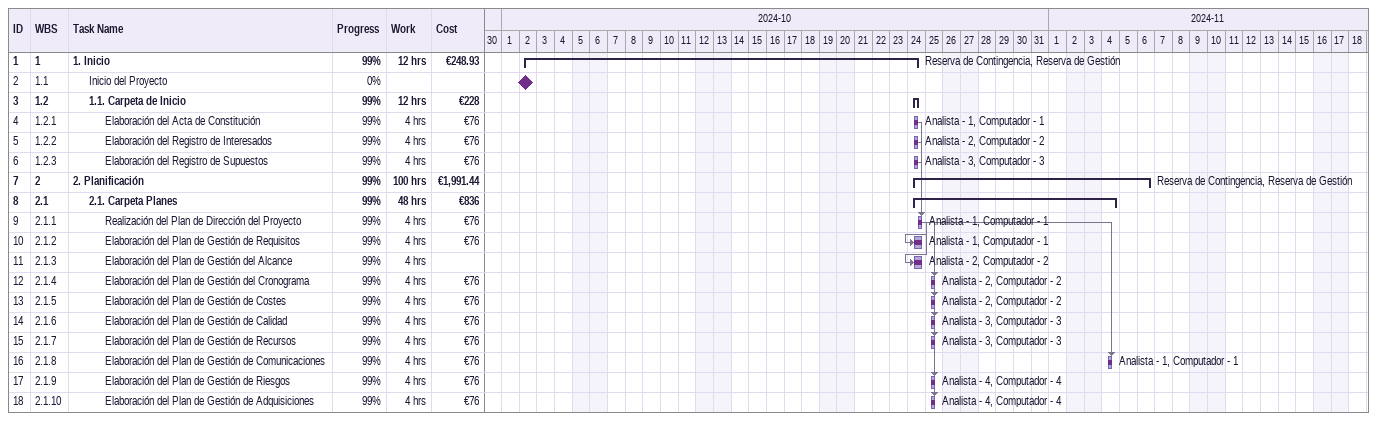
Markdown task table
| ID | WBS | Task | Start | Finish | Predecessors | Resources | % complete | Work (h) | Cost (€) |
|---|---|---|---|---|---|---|---|---|---|
| 1 | 1 | **1. Inicio** | 2024-10-02 | 2024-10-24 |  | Reserva de Contingencia, Reserva de Gestión | 99 | 12 | 248.93 |
| 2 | 1.1 | Inicio del Proyecto (milestone) | 2024-10-02 | 2024-10-02 |  |  | 0 |  |  |
| 3 | 1.2 | **1.1. Carpeta de Inicio** | 2024-10-24 | 2024-10-24 |  |  | 99 | 12 | 228 |
| 4 | 1.2.1 | Elaboración del Acta de Constitución | 2024-10-24 | 2024-10-24 |  | Analista - 1, Computador - 1 | 99 | 4 | 76 |
| 5 | 1.2.2 | Elaboración del Registro de Interesados | 2024-10-24 | 2024-10-24 |  | Analista - 2, Computador - 2 | 99 | 4 | 76 |
| 6 | 1.2.3 | Elaboración del Registro de Supuestos | 2024-10-24 | 2024-10-24 |  | Analista - 3, Computador - 3 | 99 | 4 | 76 |
| 7 | 2 | **2. Planificación** | 2024-10-24 | 2024-11-06 |  | Reserva de Contingencia, Reserva de Gestión | 99 | 100 | 1991.44 |
| 8 | 2.1 | **2.1. Carpeta Planes** | 2024-10-24 | 2024-11-04 |  |  | 99 | 48 | 836 |
| 9 | 2.1.1 | Realización del Plan de Dirección del Proyecto | 2024-10-24 | 2024-10-24 | 4, 5, 6 | Analista - 1, Computador - 1 | 99 | 4 | 76 |
| 10 | 2.1.2 | Elaboración del Plan de Gestión de Requisitos | 2024-10-24 | 2024-10-24 | 9 | Analista - 1, Computador - 1 | 99 | 4 | 76 |
| 11 | 2.1.3 | Elaboración del Plan de Gestión del Alcance | 2024-10-24 | 2024-10-24 | 9 | Analista - 2, Computador - 2 | 99 | 4 |  |
| 12 | 2.1.4 | Elaboración del Plan de Gestión del Cronograma | 2024-10-25 | 2024-10-25 | 9 | Analista - 2, Computador - 2 | 99 | 4 | 76 |
| 13 | 2.1.5 | Elaboración del Plan de Gestión de Costes | 2024-10-25 | 2024-10-25 | 9 | Analista - 2, Computador - 2 | 99 | 4 | 76 |
| 14 | 2.1.6 | Elaboración del Plan de Gestión de Calidad | 2024-10-25 | 2024-10-25 | 9 | Analista - 3, Computador - 3 | 99 | 4 | 76 |
| 15 | 2.1.7 | Elaboración del Plan de Gestión de Recursos | 2024-10-25 | 2024-10-25 | 9 | Analista - 3, Computador - 3 | 99 | 4 | 76 |
| 16 | 2.1.8 | Elaboración del Plan de Gestión de Comunicaciones | 2024-11-04 | 2024-11-04 | 9 | Analista - 1, Computador - 1 | 99 | 4 | 76 |
| 17 | 2.1.9 | Elaboración del Plan de Gestión de Riesgos | 2024-10-25 | 2024-10-25 | 9 | Analista - 4, Computador - 4 | 99 | 4 | 76 |
| 18 | 2.1.10 | Elaboración del Plan de Gestión de Adquisiciones | 2024-10-25 | 2024-10-25 | 9 | Analista - 4, Computador - 4 | 99 | 4 | 76 |
